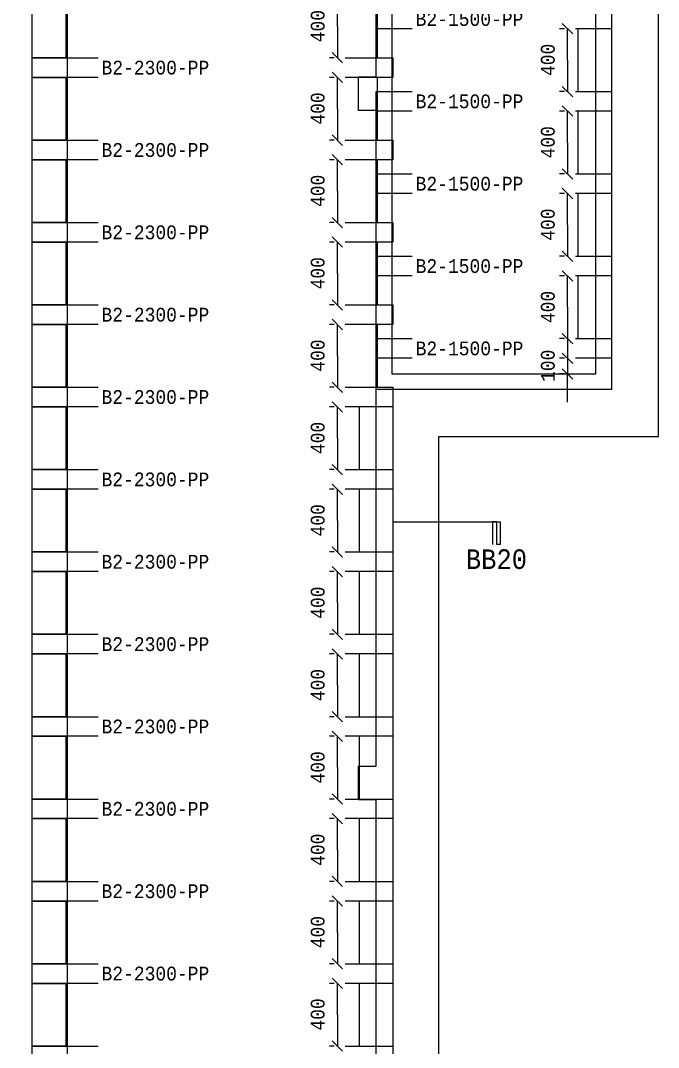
# Model space of a CAD drawing. Extents: x 0 to 40200, y 0 to 28450.
# Drawn here: x 21942 to 26009, y 14047 to 20593 of the extents above; entities that cross this region are included whole.
import ezdxf

# ---------------------------------------------------------------- set-up
doc = ezdxf.new("R2010")
doc.units = 0
for name, color, linetype in [('BEAMS', 7, 'CONTINUOUS'), ('BLOCKS', 7, 'CONTINUOUS'), ('TITLE_BLOCK', 7, 'CONTINUOUS')]:
    doc.layers.add(name, color=color, linetype=linetype)
doc.styles.add('CADFONT1', font='monotxt.shx', dxfattribs={"width": 0.901937})
doc.dimstyles.new('EXPERTCAD-ISO', dxfattribs={"dimtxt": 125, "dimasz": 127, "dimexe": 50, "dimexo": 50, "dimgap": 50, "dimtad": 1, "dimdec": 4, "dimzin": 0, "dimtxsty": 'STANDARD', "dimblk": 'EXPERTCADARROW', "dimblk1": 'EXPERTCADARROW', "dimblk2": 'EXPERTCADARROW', "dimcen": 0.09, "dimclrd": 92, "dimclre": 92, "dimclrt": 92, "dimazin": 3, "dimtfac": 1, "dimtdec": 4, "dimtmove": 0, "dimatfit": 3, "dimtolj": 1, "dimtzin": 0})

# ---------------------------------------------------------------- blocks, each defined once
blk = doc.blocks.new('*D87')
at = {"layer": 'BEAMS', "color": 92, "linetype": 'CONTINUOUS'}
for points in [[(23994.8, 14422.1), (23928.8, 14488.1)], [(23941.8, 14455.1), (23911.8, 14455.1)], [(23961.8, 14255.1), (23961.8, 14455.1)], [(23961.8, 14255.1), (23961.8, 14055.1)], [(23928.8, 14088.1), (23994.8, 14022.1)], [(23941.8, 14055.1), (23911.8, 14055.1)]]:
    blk.add_lwpolyline(points, dxfattribs=at)
at = {"layer": 'BEAMS', "color": 92, "linetype": 'CONTINUOUS', "insert": (23792.2, 14153.9), "char_height": 88, "attachment_point": 1, "rotation": 90, "style": 'CADFONT1'}
blk.add_mtext('400', dxfattribs=at)
blk = doc.blocks.new('EXPERTCADARROW')
at = {"layer": 'TITLE_BLOCK', "color": 92, "linetype": 'CONTINUOUS'}
for points in [[(0, 0), (-1, 0)], [(-0.6, 0.6), (0.6, -0.6)]]:
    blk.add_lwpolyline(points, dxfattribs=at)
blk = doc.blocks.new('*D105')
at = {"layer": 'BEAMS', "color": 92, "linetype": 'CONTINUOUS'}
for points in [[(23994.8, 18097.1), (23928.8, 18163.1)], [(23941.8, 18130.1), (23911.8, 18130.1)], [(23961.8, 17930.1), (23961.8, 18130.1)], [(23961.8, 17930.1), (23961.8, 17730.1)], [(23928.8, 17763.1), (23994.8, 17697.1)], [(23941.8, 17730.1), (23911.8, 17730.1)]]:
    blk.add_lwpolyline(points, dxfattribs=at)
at = {"layer": 'BEAMS', "color": 92, "linetype": 'CONTINUOUS', "insert": (23792.2, 17828.9), "char_height": 88, "attachment_point": 1, "rotation": 90, "style": 'CADFONT1'}
blk.add_mtext('400', dxfattribs=at)
blk = doc.blocks.new('*D113')
at = {"layer": 'BEAMS', "color": 92, "linetype": 'CONTINUOUS'}
for points in [[(23994.8, 15997.1), (23928.8, 16063.1)], [(23941.8, 16030.1), (23911.8, 16030.1)], [(23961.8, 15830.1), (23961.8, 16030.1)], [(23961.8, 15830.1), (23961.8, 15630.1)], [(23928.8, 15663.1), (23994.8, 15597.1)], [(23941.8, 15630.1), (23911.8, 15630.1)]]:
    blk.add_lwpolyline(points, dxfattribs=at)
at = {"layer": 'BEAMS', "color": 92, "linetype": 'CONTINUOUS', "insert": (23792.2, 15728.9), "char_height": 88, "attachment_point": 1, "rotation": 90, "style": 'CADFONT1'}
blk.add_mtext('400', dxfattribs=at)
blk = doc.blocks.new('*D114')
at = {"layer": 'BEAMS', "color": 92, "linetype": 'CONTINUOUS'}
for points in [[(23994.8, 15472.1), (23928.8, 15538.1)], [(23941.8, 15505.1), (23911.8, 15505.1)], [(23961.8, 15305.1), (23961.8, 15505.1)], [(23961.8, 15305.1), (23961.8, 15105.1)], [(23928.8, 15138.1), (23994.8, 15072.1)], [(23941.8, 15105.1), (23911.8, 15105.1)]]:
    blk.add_lwpolyline(points, dxfattribs=at)
at = {"layer": 'BEAMS', "color": 92, "linetype": 'CONTINUOUS', "insert": (23792.2, 15203.9), "char_height": 88, "attachment_point": 1, "rotation": 90, "style": 'CADFONT1'}
blk.add_mtext('400', dxfattribs=at)
blk = doc.blocks.new('*D115')
at = {"layer": 'BEAMS', "color": 92, "linetype": 'CONTINUOUS'}
for points in [[(23994.8, 14947.1), (23928.8, 15013.1)], [(23941.8, 14980.1), (23911.8, 14980.1)], [(23961.8, 14780.1), (23961.8, 14980.1)], [(23961.8, 14780.1), (23961.8, 14580.1)], [(23928.8, 14613.1), (23994.8, 14547.1)], [(23941.8, 14580.1), (23911.8, 14580.1)]]:
    blk.add_lwpolyline(points, dxfattribs=at)
at = {"layer": 'BEAMS', "color": 92, "linetype": 'CONTINUOUS', "insert": (23792.2, 14678.9), "char_height": 88, "attachment_point": 1, "rotation": 90, "style": 'CADFONT1'}
blk.add_mtext('400', dxfattribs=at)
blk = doc.blocks.new('*D116')
at = {"layer": 'BEAMS', "color": 92, "linetype": 'CONTINUOUS'}
for points in [[(23994.8, 17572.1), (23928.8, 17638.1)], [(23941.8, 17605.1), (23911.8, 17605.1)], [(23961.8, 17405.1), (23961.8, 17605.1)], [(23961.8, 17405.1), (23961.8, 17205.1)], [(23928.8, 17238.1), (23994.8, 17172.1)], [(23941.8, 17205.1), (23911.8, 17205.1)]]:
    blk.add_lwpolyline(points, dxfattribs=at)
at = {"layer": 'BEAMS', "color": 92, "linetype": 'CONTINUOUS', "insert": (23792.2, 17303.9), "char_height": 88, "attachment_point": 1, "rotation": 90, "style": 'CADFONT1'}
blk.add_mtext('400', dxfattribs=at)
blk = doc.blocks.new('*D117')
at = {"layer": 'BEAMS', "color": 92, "linetype": 'CONTINUOUS'}
for points in [[(23994.8, 17572.1), (23928.8, 17638.1)], [(23941.8, 17605.1), (23911.8, 17605.1)], [(23961.8, 17405.1), (23961.8, 17605.1)], [(23961.8, 17405.1), (23961.8, 17205.1)], [(23928.8, 17238.1), (23994.8, 17172.1)], [(23941.8, 17205.1), (23911.8, 17205.1)]]:
    blk.add_lwpolyline(points, dxfattribs=at)
at = {"layer": 'BEAMS', "color": 92, "linetype": 'CONTINUOUS', "insert": (23792.2, 17303.9), "char_height": 88, "attachment_point": 1, "rotation": 90, "style": 'CADFONT1'}
blk.add_mtext('400', dxfattribs=at)
blk = doc.blocks.new('*D118')
at = {"layer": 'BEAMS', "color": 92, "linetype": 'CONTINUOUS'}
for points in [[(23994.8, 16522.1), (23928.8, 16588.1)], [(23941.8, 16555.1), (23911.8, 16555.1)], [(23961.8, 16355.1), (23961.8, 16555.1)], [(23961.8, 16355.1), (23961.8, 16155.1)], [(23928.8, 16188.1), (23994.8, 16122.1)], [(23941.8, 16155.1), (23911.8, 16155.1)]]:
    blk.add_lwpolyline(points, dxfattribs=at)
at = {"layer": 'BEAMS', "color": 92, "linetype": 'CONTINUOUS', "insert": (23792.2, 16253.9), "char_height": 88, "attachment_point": 1, "rotation": 90, "style": 'CADFONT1'}
blk.add_mtext('400', dxfattribs=at)
blk = doc.blocks.new('*D119')
at = {"layer": 'BEAMS', "color": 92, "linetype": 'CONTINUOUS'}
for points in [[(23994.8, 17047.1), (23928.8, 17113.1)], [(23941.8, 17080.1), (23911.8, 17080.1)], [(23961.8, 16880.1), (23961.8, 17080.1)], [(23961.8, 16880.1), (23961.8, 16680.1)], [(23928.8, 16713.1), (23994.8, 16647.1)], [(23941.8, 16680.1), (23911.8, 16680.1)]]:
    blk.add_lwpolyline(points, dxfattribs=at)
at = {"layer": 'BEAMS', "color": 92, "linetype": 'CONTINUOUS', "insert": (23792.2, 16778.9), "char_height": 88, "attachment_point": 1, "rotation": 90, "style": 'CADFONT1'}
blk.add_mtext('400', dxfattribs=at)
blk = doc.blocks.new('*D124')
at = {"layer": 'BEAMS', "color": 92, "linetype": 'CONTINUOUS'}
for points in [[(23941.8, 19705.1), (23911.8, 19705.1)], [(23994.8, 19672.1), (23928.8, 19738.1)], [(23961.8, 19505.1), (23961.8, 19705.1)], [(23961.8, 19505.1), (23961.8, 19305.1)], [(23928.8, 19338.1), (23994.8, 19272.1)], [(23941.8, 19305.1), (23911.8, 19305.1)]]:
    blk.add_lwpolyline(points, dxfattribs=at)
at = {"layer": 'BEAMS', "color": 92, "linetype": 'CONTINUOUS', "insert": (23792.2, 19403.9), "char_height": 88, "attachment_point": 1, "rotation": 90, "style": 'CADFONT1'}
blk.add_mtext('400', dxfattribs=at)
blk = doc.blocks.new('*D125')
at = {"layer": 'BEAMS', "color": 92, "linetype": 'CONTINUOUS'}
for points in [[(23994.8, 18622.1), (23928.8, 18688.1)], [(23941.8, 18655.1), (23911.8, 18655.1)], [(23961.8, 18455.1), (23961.8, 18655.1)], [(23961.8, 18455.1), (23961.8, 18255.1)], [(23928.8, 18288.1), (23994.8, 18222.1)], [(23941.8, 18255.1), (23911.8, 18255.1)]]:
    blk.add_lwpolyline(points, dxfattribs=at)
at = {"layer": 'BEAMS', "color": 92, "linetype": 'CONTINUOUS', "insert": (23792.2, 18353.9), "char_height": 88, "attachment_point": 1, "rotation": 90, "style": 'CADFONT1'}
blk.add_mtext('400', dxfattribs=at)
blk = doc.blocks.new('*D126')
at = {"layer": 'BEAMS', "color": 92, "linetype": 'CONTINUOUS'}
for points in [[(23994.8, 19147.1), (23928.8, 19213.1)], [(23941.8, 19180.1), (23911.8, 19180.1)], [(23961.8, 18980.1), (23961.8, 19180.1)], [(23961.8, 18980.1), (23961.8, 18780.1)], [(23928.8, 18813.1), (23994.8, 18747.1)], [(23941.8, 18780.1), (23911.8, 18780.1)]]:
    blk.add_lwpolyline(points, dxfattribs=at)
at = {"layer": 'BEAMS', "color": 92, "linetype": 'CONTINUOUS', "insert": (23792.2, 18878.9), "char_height": 88, "attachment_point": 1, "rotation": 90, "style": 'CADFONT1'}
blk.add_mtext('400', dxfattribs=at)
blk = doc.blocks.new('*D127')
at = {"layer": 'BEAMS', "color": 92, "linetype": 'CONTINUOUS'}
for points in [[(23941.8, 20230.1), (23911.8, 20230.1)], [(23994.8, 20197.1), (23928.8, 20263.1)], [(23961.8, 20030.1), (23961.8, 20230.1)], [(23961.8, 20030.1), (23961.8, 19830.1)], [(23928.8, 19863.1), (23994.8, 19797.1)], [(23941.8, 19830.1), (23911.8, 19830.1)]]:
    blk.add_lwpolyline(points, dxfattribs=at)
at = {"layer": 'BEAMS', "color": 92, "linetype": 'CONTINUOUS', "insert": (23792.2, 19928.9), "char_height": 88, "attachment_point": 1, "rotation": 90, "style": 'CADFONT1'}
blk.add_mtext('400', dxfattribs=at)
blk = doc.blocks.new('*D129')
at = {"layer": 'BEAMS', "color": 92, "linetype": 'CONTINUOUS'}
for points in [[(23941.8, 20755.1), (23911.8, 20755.1)], [(23994.8, 20722.1), (23928.8, 20788.1)], [(23961.8, 20555.1), (23961.8, 20755.1)], [(23961.8, 20555.1), (23961.8, 20355.1)], [(23928.8, 20388.1), (23994.8, 20322.1)], [(23941.8, 20355.1), (23911.8, 20355.1)]]:
    blk.add_lwpolyline(points, dxfattribs=at)
at = {"layer": 'BEAMS', "color": 92, "linetype": 'CONTINUOUS', "insert": (23792.2, 20453.9), "char_height": 88, "attachment_point": 1, "rotation": 90, "style": 'CADFONT1'}
blk.add_mtext('400', dxfattribs=at)
blk = doc.blocks.new('*D131')
at = {"layer": 'BEAMS', "color": 92, "linetype": 'CONTINUOUS'}
for points in [[(25462.2, 19982.1), (25396.2, 20048.1)], [(25409.2, 20015.1), (25379.2, 20015.1)], [(25429.2, 19815.1), (25429.2, 20015.1)], [(25429.2, 19815.1), (25429.2, 19615.1)], [(25396.2, 19648.1), (25462.2, 19582.1)], [(25409.2, 19615.1), (25379.2, 19615.1)]]:
    blk.add_lwpolyline(points, dxfattribs=at)
at = {"layer": 'BEAMS', "color": 92, "linetype": 'CONTINUOUS', "insert": (25259.6, 19713.9), "char_height": 88, "attachment_point": 1, "rotation": 90, "style": 'CADFONT1'}
blk.add_mtext('400', dxfattribs=at)
blk = doc.blocks.new('*D132')
at = {"layer": 'BEAMS', "color": 92, "linetype": 'CONTINUOUS'}
for points in [[(25429.2, 18620.1), (25429.2, 18440.1)], [(25396.2, 18473.1), (25462.2, 18407.1)], [(25409.2, 18440.1), (25379.2, 18440.1)], [(25429.2, 18440.1), (25429.2, 18340.1)], [(25409.2, 18340.1), (25379.2, 18340.1)], [(25462.2, 18307.1), (25396.2, 18373.1)], [(25429.2, 18160.1), (25429.2, 18340.1)]]:
    blk.add_lwpolyline(points, dxfattribs=at)
at = {"layer": 'BEAMS', "color": 92, "linetype": 'CONTINUOUS', "insert": (25259.6, 18288.9), "char_height": 88, "attachment_point": 1, "rotation": 90, "style": 'CADFONT1'}
blk.add_mtext('100', dxfattribs=at)
blk = doc.blocks.new('*D133')
at = {"layer": 'BEAMS', "color": 92, "linetype": 'CONTINUOUS'}
for points in [[(25462.2, 18932.1), (25396.2, 18998.1)], [(25409.2, 18965.1), (25379.2, 18965.1)], [(25429.2, 18765.1), (25429.2, 18965.1)], [(25429.2, 18765.1), (25429.2, 18565.1)], [(25396.2, 18598.1), (25462.2, 18532.1)], [(25409.2, 18565.1), (25379.2, 18565.1)]]:
    blk.add_lwpolyline(points, dxfattribs=at)
at = {"layer": 'BEAMS', "color": 92, "linetype": 'CONTINUOUS', "insert": (25259.6, 18663.9), "char_height": 88, "attachment_point": 1, "rotation": 90, "style": 'CADFONT1'}
blk.add_mtext('400', dxfattribs=at)
blk = doc.blocks.new('*D134')
at = {"layer": 'BEAMS', "color": 92, "linetype": 'CONTINUOUS'}
for points in [[(25462.2, 19457.1), (25396.2, 19523.1)], [(25409.2, 19490.1), (25379.2, 19490.1)], [(25429.2, 19290.1), (25429.2, 19490.1)], [(25429.2, 19290.1), (25429.2, 19090.1)], [(25396.2, 19123.1), (25462.2, 19057.1)], [(25409.2, 19090.1), (25379.2, 19090.1)]]:
    blk.add_lwpolyline(points, dxfattribs=at)
at = {"layer": 'BEAMS', "color": 92, "linetype": 'CONTINUOUS', "insert": (25259.6, 19188.9), "char_height": 88, "attachment_point": 1, "rotation": 90, "style": 'CADFONT1'}
blk.add_mtext('400', dxfattribs=at)
blk = doc.blocks.new('*D135')
at = {"layer": 'BEAMS', "color": 92, "linetype": 'CONTINUOUS'}
for points in [[(25462.2, 20507.1), (25396.2, 20573.1)], [(25409.2, 20540.1), (25379.2, 20540.1)], [(25429.2, 20340.1), (25429.2, 20540.1)], [(25429.2, 20340.1), (25429.2, 20140.1)], [(25396.2, 20173.1), (25462.2, 20107.1)], [(25409.2, 20140.1), (25379.2, 20140.1)]]:
    blk.add_lwpolyline(points, dxfattribs=at)
at = {"layer": 'BEAMS', "color": 92, "linetype": 'CONTINUOUS', "insert": (25259.6, 20238.9), "char_height": 88, "attachment_point": 1, "rotation": 90, "style": 'CADFONT1'}
blk.add_mtext('400', dxfattribs=at)

msp = doc.modelspace()

# ---------------------------------------------------------------- linework, layer by layer
at = {"layer": 'BEAMS', "color": 172, "linetype": 'CONTINUOUS'}
for points in [[(24438.87092, 20540.09175), (24209.03092, 20540.09175), (24209.03092, 20665.09175), (24438.87092, 20665.09175)], [(25479.19092, 20665.09175), (25709.03092, 20665.09175), (25709.03092, 20540.09175), (25479.19092, 20540.09175)], [(22436.08407, 20230.09175), (22016.46407, 20230.09175), (22016.46407, 20355.09175), (22436.08407, 20355.09175)], [(24011.84407, 20355.09175), (24316.46407, 20355.09175), (24316.46407, 20230.09175), (24011.84407, 20230.09175)], [(24438.87092, 20015.09175), (24209.03092, 20015.09175), (24209.03092, 20140.09175), (24438.87092, 20140.09175)], [(25479.19092, 20140.09175), (25709.03092, 20140.09175), (25709.03092, 20015.09175), (25479.19092, 20015.09175)], [(22436.08407, 19705.09175), (22016.46407, 19705.09175), (22016.46407, 19830.09175), (22436.08407, 19830.09175)], [(24011.84407, 19830.09175), (24316.46407, 19830.09175), (24316.46407, 19705.09175), (24011.84407, 19705.09175)], [(24438.87092, 19490.09175), (24209.03092, 19490.09175), (24209.03092, 19615.09175), (24438.87092, 19615.09175)], [(25479.19092, 19615.09175), (25709.03092, 19615.09175), (25709.03092, 19490.09175), (25479.19092, 19490.09175)], [(22436.08407, 19180.09175), (22016.46407, 19180.09175), (22016.46407, 19305.09175), (22436.08407, 19305.09175)], [(24011.84407, 19305.09175), (24316.46407, 19305.09175), (24316.46407, 19180.09175), (24011.84407, 19180.09175)], [(24438.87092, 18965.09175), (24209.03092, 18965.09175), (24209.03092, 19090.09175), (24438.87092, 19090.09175)], [(25479.19092, 19090.09175), (25709.03092, 19090.09175), (25709.03092, 18965.09175), (25479.19092, 18965.09175)], [(22436.08407, 18655.09175), (22016.46407, 18655.09175), (22016.46407, 18780.09175), (22436.08407, 18780.09175)], [(24011.84407, 18780.09175), (24316.46407, 18780.09175), (24316.46407, 18655.09175), (24011.84407, 18655.09175)], [(24438.87092, 18440.09175), (24209.03092, 18440.09175), (24209.03092, 18565.09175), (24438.87092, 18565.09175)], [(25479.19092, 18565.09175), (25709.03092, 18565.09175), (25709.03092, 18440.09175), (25479.19092, 18440.09175)], [(22436.08407, 18130.09175), (22016.46407, 18130.09175), (22016.46407, 18255.09175), (22436.08407, 18255.09175)], [(24011.84407, 18255.09175), (24316.46407, 18255.09175), (24316.46407, 18130.09175), (24011.84407, 18130.09175)], [(22436.08407, 17605.09175), (22016.46407, 17605.09175), (22016.46407, 17730.09175), (22436.08407, 17730.09175)], [(24011.84407, 17730.09175), (24316.46407, 17730.09175), (24316.46407, 17605.09175), (24011.84407, 17605.09175)], [(22436.08407, 17080.09175), (22016.46407, 17080.09175), (22016.46407, 17205.09175), (22436.08407, 17205.09175)], [(24011.84407, 17205.09175), (24316.46407, 17205.09175), (24316.46407, 17080.09175), (24011.84407, 17080.09175)], [(22436.08407, 16555.09175), (22016.46407, 16555.09175), (22016.46407, 16680.09175), (22436.08407, 16680.09175)], [(24011.84407, 16680.09175), (24316.46407, 16680.09175), (24316.46407, 16555.09175), (24011.84407, 16555.09175)], [(22436.08407, 16030.09175), (22016.46407, 16030.09175), (22016.46407, 16155.09175), (22436.08407, 16155.09175)], [(24011.84407, 16155.09175), (24316.46407, 16155.09175), (24316.46407, 16030.09175), (24011.84407, 16030.09175)], [(22436.08407, 15505.09175), (22016.46407, 15505.09175), (22016.46407, 15630.09175), (22436.08407, 15630.09175)], [(24011.84407, 15630.09175), (24316.46407, 15630.09175), (24316.46407, 15505.09175), (24011.84407, 15505.09175)], [(22436.08407, 14980.09175), (22016.46407, 14980.09175), (22016.46407, 15105.09175), (22436.08407, 15105.09175)], [(24011.84407, 15105.09175), (24316.46407, 15105.09175), (24316.46407, 14980.09175), (24011.84407, 14980.09175)], [(22436.08407, 14455.09175), (22016.46407, 14455.09175), (22016.46407, 14580.09175), (22436.08407, 14580.09175)], [(24011.84407, 14580.09175), (24316.46407, 14580.09175), (24316.46407, 14455.09175), (24011.84407, 14455.09175)], [(22436.08407, 13930.09175), (22016.46407, 13930.09175), (22016.46407, 14055.09175), (22436.08407, 14055.09175)], [(24011.84407, 14055.09175), (24316.46407, 14055.09175), (24316.46407, 13930.09175), (24011.84407, 13930.09175)]]:
    msp.add_lwpolyline(points, dxfattribs=at)
at = {"layer": 'BLOCKS', "color": 11, "linetype": 'CONTINUOUS'}
for points in [[(22016.46407, 20355.09175), (22016.46407, 20755.09175)], [(22016.46407, 20755.09175), (22231.46407, 20755.09175), (22231.46407, 20355.09175), (22016.46407, 20355.09175)], [(24216.46407, 20755.09175), (24216.46407, 20355.09175)], [(24309.03092, 20540.09175), (24309.03092, 20140.09175)], [(25709.03092, 20540.09175), (25494.03092, 20540.09175), (25494.03092, 20140.09175), (25709.03092, 20140.09175)], [(25709.03092, 20540.09175), (25709.03092, 20140.09175)], [(22016.46407, 19830.09175), (22016.46407, 20230.09175)], [(22016.46407, 20230.09175), (22231.46407, 20230.09175), (22231.46407, 19830.09175), (22016.46407, 19830.09175)], [(24216.46407, 20230.09175), (24216.46407, 19830.09175)], [(24309.03092, 20015.09175), (24309.03092, 19615.09175)], [(25709.03092, 20015.09175), (25494.03092, 20015.09175), (25494.03092, 19615.09175), (25709.03092, 19615.09175)], [(25709.03092, 20015.09175), (25709.03092, 19615.09175)], [(22016.46407, 19305.09175), (22016.46407, 19705.09175)], [(22016.46407, 19705.09175), (22231.46407, 19705.09175), (22231.46407, 19305.09175), (22016.46407, 19305.09175)], [(24216.46407, 19705.09175), (24216.46407, 19305.09175)], [(24309.03092, 19490.09175), (24309.03092, 19090.09175)], [(25709.03092, 19490.09175), (25494.03092, 19490.09175), (25494.03092, 19090.09175), (25709.03092, 19090.09175)], [(25709.03092, 19490.09175), (25709.03092, 19090.09175)], [(22016.46407, 18780.09175), (22016.46407, 19180.09175)], [(22016.46407, 19180.09175), (22231.46407, 19180.09175), (22231.46407, 18780.09175), (22016.46407, 18780.09175)], [(24216.46407, 19180.09175), (24216.46407, 18780.09175)], [(24309.03092, 18965.09175), (24309.03092, 18565.09175)], [(25709.03092, 18965.09175), (25494.03092, 18965.09175), (25494.03092, 18565.09175), (25709.03092, 18565.09175)], [(25709.03092, 18965.09175), (25709.03092, 18565.09175)], [(22016.46407, 18255.09175), (22016.46407, 18655.09175)], [(22016.46407, 18655.09175), (22231.46407, 18655.09175), (22231.46407, 18255.09175), (22016.46407, 18255.09175)], [(24216.46407, 18655.09175), (24216.46407, 18255.09175)], [(25709.03092, 18440.09175), (25709.03092, 18240.09175), (24209.03092, 18240.09175), (24209.03092, 18440.09175)], [(22016.46407, 17730.09175), (22016.46407, 18130.09175)], [(22016.46407, 18130.09175), (22231.46407, 18130.09175), (22231.46407, 17730.09175), (22016.46407, 17730.09175)], [(24316.46407, 18130.09175), (24101.46407, 18130.09175), (24101.46407, 17730.09175), (24316.46407, 17730.09175)], [(24316.46407, 18130.09175), (24316.46407, 17730.09175)], [(22016.46407, 17205.09175), (22016.46407, 17605.09175)], [(22016.46407, 17605.09175), (22231.46407, 17605.09175), (22231.46407, 17205.09175), (22016.46407, 17205.09175)], [(24316.46407, 17605.09175), (24101.46407, 17605.09175), (24101.46407, 17205.09175), (24316.46407, 17205.09175)], [(24316.46407, 17605.09175), (24316.46407, 17205.09175)], [(22016.46407, 16680.09175), (22016.46407, 17080.09175)], [(22016.46407, 17080.09175), (22231.46407, 17080.09175), (22231.46407, 16680.09175), (22016.46407, 16680.09175)], [(24316.46407, 17080.09175), (24101.46407, 17080.09175), (24101.46407, 16680.09175), (24316.46407, 16680.09175)], [(24316.46407, 17080.09175), (24316.46407, 16680.09175)], [(22016.46407, 16155.09175), (22016.46407, 16555.09175)], [(22016.46407, 16555.09175), (22231.46407, 16555.09175), (22231.46407, 16155.09175), (22016.46407, 16155.09175)], [(24316.46407, 16555.09175), (24101.46407, 16555.09175), (24101.46407, 16155.09175), (24316.46407, 16155.09175)], [(24316.46407, 16555.09175), (24316.46407, 16155.09175)], [(22016.46407, 15630.09175), (22016.46407, 16030.09175)], [(22016.46407, 16030.09175), (22231.46407, 16030.09175), (22231.46407, 15630.09175), (22016.46407, 15630.09175)], [(24316.46407, 16030.09175), (24101.46407, 16030.09175), (24101.46407, 15630.09175), (24316.46407, 15630.09175)], [(24316.46407, 16030.09175), (24316.46407, 15630.09175)], [(22016.46407, 15105.09175), (22016.46407, 15505.09175)], [(22016.46407, 15505.09175), (22231.46407, 15505.09175), (22231.46407, 15105.09175), (22016.46407, 15105.09175)], [(24316.46407, 15505.09175), (24101.46407, 15505.09175), (24101.46407, 15105.09175), (24316.46407, 15105.09175)], [(24316.46407, 15505.09175), (24316.46407, 15105.09175)], [(22016.46407, 14580.09175), (22016.46407, 14980.09175)], [(22016.46407, 14980.09175), (22231.46407, 14980.09175), (22231.46407, 14580.09175), (22016.46407, 14580.09175)], [(24316.46407, 14980.09175), (24101.46407, 14980.09175), (24101.46407, 14580.09175), (24316.46407, 14580.09175)], [(24316.46407, 14980.09175), (24316.46407, 14580.09175)], [(22016.46407, 14055.09175), (22016.46407, 14455.09175)], [(22016.46407, 14455.09175), (22231.46407, 14455.09175), (22231.46407, 14055.09175), (22016.46407, 14055.09175)], [(24316.46407, 14455.09175), (24101.46407, 14455.09175), (24101.46407, 14055.09175), (24316.46407, 14055.09175)], [(24316.46407, 14455.09175), (24316.46407, 14055.09175)]]:
    msp.add_lwpolyline(points, dxfattribs=at)
at = {"layer": 'TITLE_BLOCK', "color": 172, "linetype": 'CONTINUOUS'}
msp.add_lwpolyline([(6799.23148, 24205.1005), (6799.23148, 24205.1005, 0.1546097255), (8769.85919, 18084.28116), (8769.85919, 18084.28116, -0.0980231878), (10482.56309, 14277.86262), (10482.56309, 14277.86262, -0.0557292213), (10759.11407, 11905.502), (18759.11407, 11905.50053), (18759.11407, 11405.09175), (24608.83092, 11405.09175), (24608.83092, 17940.09175), (26009.21692, 17940.09175), (26009.21692, 24705.09175), (18759.11407, 24705.09175), (18759.11407, 24205.09903), (6799.23039, 24205.33423)], format="xyb", dxfattribs=at)
for points in [[(22239.11407, 11805.09175), (22384.83092, 11805.09175), (22684.83092, 11805.09175), (24208.83092, 11805.09175), (24208.83092, 15624.59175), (24096.33092, 15624.59175), (24096.33092, 15839.59175), (24208.83092, 15839.59175), (24208.83092, 20019.59175), (24096.33092, 20019.59175), (24096.33092, 20234.59175), (24208.83092, 20234.59175), (24208.83092, 24305.09175), (22239.11407, 24305.09175), (22239.11407, 11805.09175)], [(24308.83092, 18340.09175), (25609.21692, 18340.09175), (25609.21692, 24305.09175), (24308.83092, 24305.09175), (24308.83092, 18340.09175)]]:
    msp.add_lwpolyline(points, dxfattribs=at)
at = {"layer": 'TITLE_BLOCK', "color": 211, "linetype": 'CONTINUOUS'}
msp.add_lwpolyline([(24316.46407, 17396.22514), (24999.83453, 17396.22514), (24999.83453, 17252.90917), (24977.78592, 17252.90917), (24977.78592, 17396.22514), (24950.22516, 17396.22514), (24950.22516, 17252.90917)], dxfattribs=at)

# ---------------------------------------------------------------- texts
at = {"layer": 'BEAMS', "color": 1, "linetype": 'CONTINUOUS', "char_height": 88, "attachment_point": 1, "style": 'CADFONT1'}
for s, insert in [('B2-1500-PP', (24460.87092, 20646.59175)), ('B2-2300-PP', (22458.08407, 20336.59175)), ('B2-1500-PP', (24460.87092, 20121.59175)), ('B2-2300-PP', (22458.08407, 19811.59175)), ('B2-1500-PP', (24460.87092, 19596.59175)), ('B2-2300-PP', (22458.08407, 19286.59175)), ('B2-1500-PP', (24460.87092, 19071.59175)), ('B2-2300-PP', (22458.08407, 18761.59175)), ('B2-1500-PP', (24460.87092, 18546.59175)), ('B2-2300-PP', (22458.08407, 18236.59175)), ('B2-2300-PP', (22458.08407, 17711.59175)), ('B2-2300-PP', (22458.08407, 17186.59175)), ('B2-2300-PP', (22458.08407, 16661.59175)), ('B2-2300-PP', (22458.08407, 16136.59175)), ('B2-2300-PP', (22458.08407, 15611.59175)), ('B2-2300-PP', (22458.08407, 15086.59175)), ('B2-2300-PP', (22458.08407, 14561.59175))]:
    msp.add_mtext(s, dxfattribs=dict(at, insert=insert))
at = {"layer": 'BLOCKS', "color": 1, "linetype": 'CONTINUOUS', "insert": (24780.91172, 17221.65929), "char_height": 124.999496, "attachment_point": 1, "style": 'CADFONT1'}
msp.add_mtext('BB20', dxfattribs=at)

# ---------------------------------------------------------------- dimensions: what is measured, and where the dimension line sits
at = {"layer": 'BEAMS', "color": 92, "linetype": 'CONTINUOUS'}
for base, p1, p2, text, picture, middle in [((23961.84407, 20755.09175), (23991.84407, 20355.09175), (23991.84407, 20755.09175), '400', '*D129', (23961.84407, 20555.09175)), ((25429.19092, 20540.09175), (25459.19092, 20140.09175), (25459.19092, 20540.09175), '400', '*D135', (25429.19092, 20340.09175)), ((23961.84407, 20230.09175), (23991.84407, 19830.09175), (23991.84407, 20230.09175), '400', '*D127', (23961.84407, 20030.09175)), ((25429.19092, 20015.09175), (25459.19092, 19615.09175), (25459.19092, 20015.09175), '400', '*D131', (25429.19092, 19815.09175)), ((23961.84407, 19705.09175), (23991.84407, 19305.09175), (23991.84407, 19705.09175), '400', '*D124', (23961.84407, 19505.09175)), ((25429.19092, 19490.09175), (25459.19092, 19090.09175), (25459.19092, 19490.09175), '400', '*D134', (25429.19092, 19290.09175)), ((23961.84407, 19180.09175), (23991.84407, 18780.09175), (23991.84407, 19180.09175), '400', '*D126', (23961.84407, 18980.09175)), ((25429.19092, 18965.09175), (25459.19092, 18565.09175), (25459.19092, 18965.09175), '400', '*D133', (25429.19092, 18765.09175)), ((23961.84407, 18655.09175), (23991.84407, 18255.09175), (23991.84407, 18655.09175), '400', '*D125', (23961.84407, 18455.09175)), ((25429.19092, 18440.09175), (25459.19092, 18340.09175), (25459.19092, 18440.09175), '100', '*D132', (25429.19092, 18390.09175)), ((23961.84407, 18130.09175), (23991.84407, 17730.09175), (23991.84407, 18130.09175), '400', '*D105', (23961.84407, 17930.09175)), ((23961.84407, 17605.09175), (23991.84407, 17205.09175), (23991.84407, 17605.09175), '400', '*D116', (23961.84407, 17405.09175)), ((23961.84407, 17605.09175), (23991.84407, 17205.09175), (23991.84407, 17605.09175), '400', '*D117', (23961.84407, 17405.09175)), ((23961.84407, 17080.09175), (23991.84407, 16680.09175), (23991.84407, 17080.09175), '400', '*D119', (23961.84407, 16880.09175)), ((23961.84407, 16555.09175), (23991.84407, 16155.09175), (23991.84407, 16555.09175), '400', '*D118', (23961.84407, 16355.09175)), ((23961.84407, 16030.09175), (23991.84407, 15630.09175), (23991.84407, 16030.09175), '400', '*D113', (23961.84407, 15830.09175)), ((23961.84407, 15505.09175), (23991.84407, 15105.09175), (23991.84407, 15505.09175), '400', '*D114', (23961.84407, 15305.09175)), ((23961.84407, 14980.09175), (23991.84407, 14580.09175), (23991.84407, 14980.09175), '400', '*D115', (23961.84407, 14780.09175)), ((23961.84407, 14455.09175), (23991.84407, 14055.09175), (23991.84407, 14455.09175), '400', '*D87', (23961.84407, 14255.09175))]:
    dim = msp.add_linear_dim(base=base, p1=p1, p2=p2, angle=90, text=text, dimstyle='EXPERTCAD-ISO', override={"dimtxt": 88, "dimasz": 55, "dimgap": 81.6, "dimtxsty": 'CADFONT1'}, dxfattribs=at)
    dim.commit()
    dim.dimension.update_dxf_attribs({"geometry": picture, "text_midpoint": middle, "dimtype": 161})

doc.saveas('drawing.dxf')
